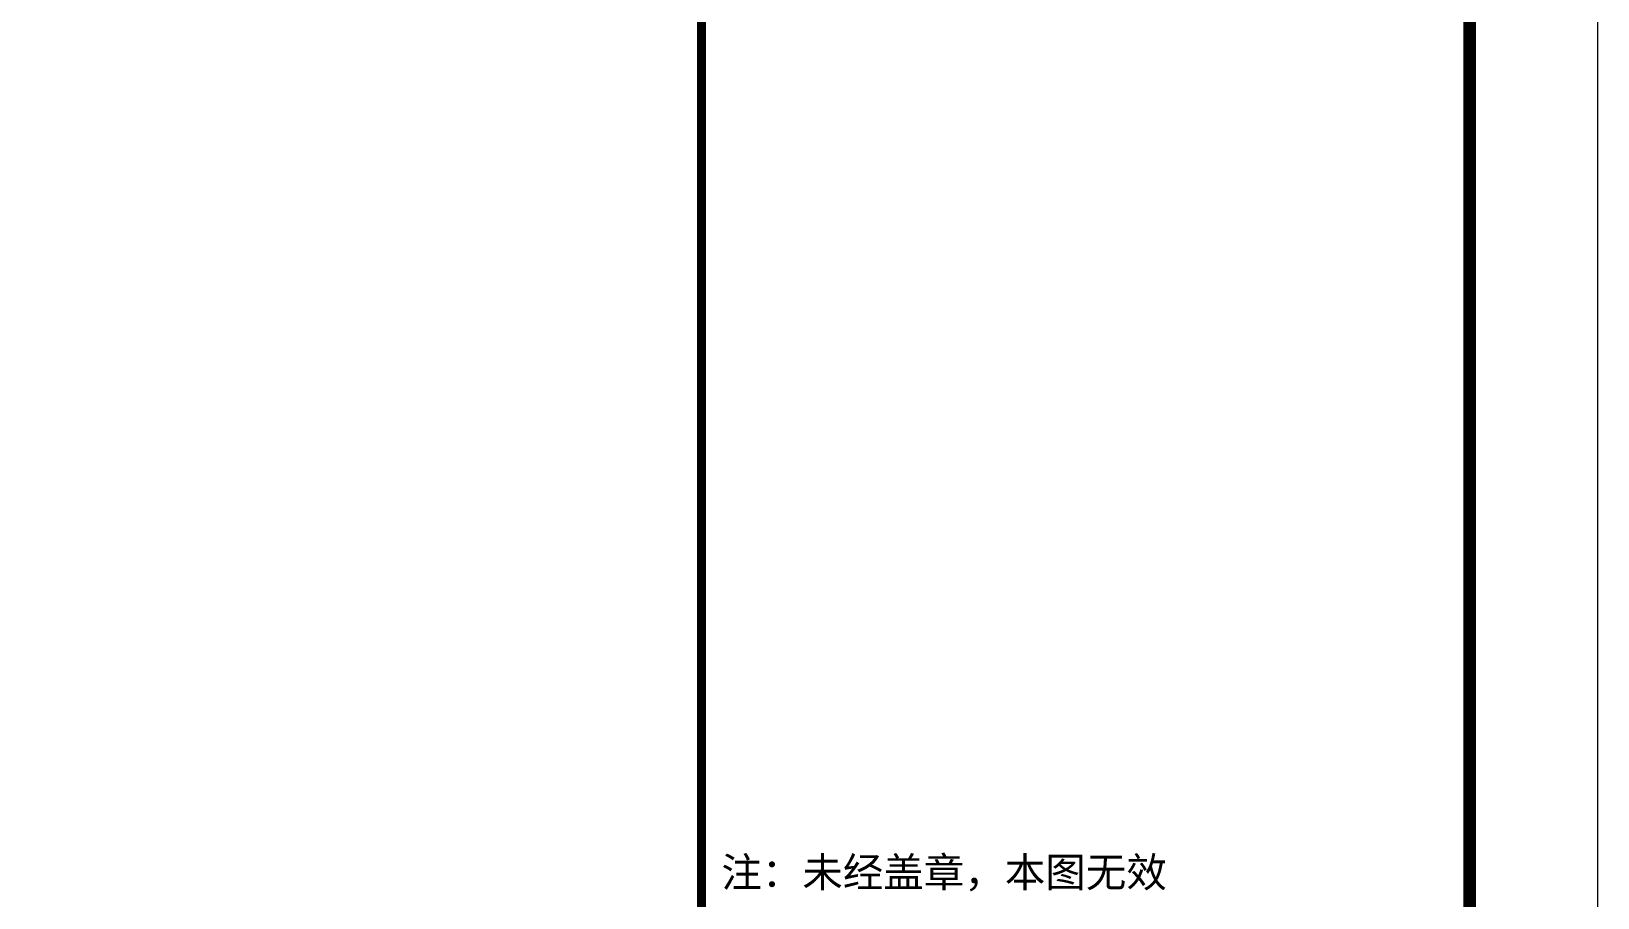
# Model space of a CAD drawing. Header units: millimetres. Extents: x 53009415 to 54059915, y 20499171 to 20796171.
# Drawn here: x 53578734 to 53639915, y 20620505 to 20654363 of the extents above; entities that cross this region are included whole.
import ezdxf

# ---------------------------------------------------------------- set-up
doc = ezdxf.new("R2010")
doc.units = ezdxf.units.MM
doc.header["$LTSCALE"] = 1000
doc.layers.add('PUB_TEXT', color=7, linetype='Continuous')
doc.layers.add('ROAD', color=2, linetype='Continuous')
doc.layers.add('PUB_TITLE', color=7, linetype='Continuous', lineweight=20)
doc.styles.add('HZST', font='')
doc.styles.get('HZST').set_extended_font_data('SimSun')

# ---------------------------------------------------------------- blocks, each defined once
blk = doc.blocks.new('a1')
at = {"layer": 'PUB_TITLE'}
for points in [[(50422310, 18549330), (50506410, 18549330), (50506410, 18608730), (50422310, 18608730)], [(50499410, 18550330), (50505410, 18550330), (50505410, 18607730), (50499410, 18607730)]]:
    blk.add_lwpolyline(points, close=True, dxfattribs=at)
at = {"layer": 'PUB_TITLE', "const_width": 100}
blk.add_lwpolyline([(50424810, 18550330), (50505410, 18550330), (50505410, 18607730), (50424810, 18607730)], close=True, dxfattribs=at)
at = {"layer": 'PUB_TITLE', "const_width": 70}
blk.add_lwpolyline([(50499410, 18607730), (50499410, 18550330)], dxfattribs=at)

msp = doc.modelspace()

# ---------------------------------------------------------------- block references
at = {"layer": 'ROAD', "xscale": 5, "yscale": 5, "zscale": 5}
msp.add_blockref('a1', (-198892134.618, -72247479.218), dxfattribs=at)

# ---------------------------------------------------------------- texts
at = {"layer": 'PUB_TEXT', "style": 'HZST'}
msp.add_text('注：未经盖章，本图无效', height=1159.81804, dxfattribs=at).set_placement((53605685.383, 20620920.783))

doc.saveas('drawing.dxf')
